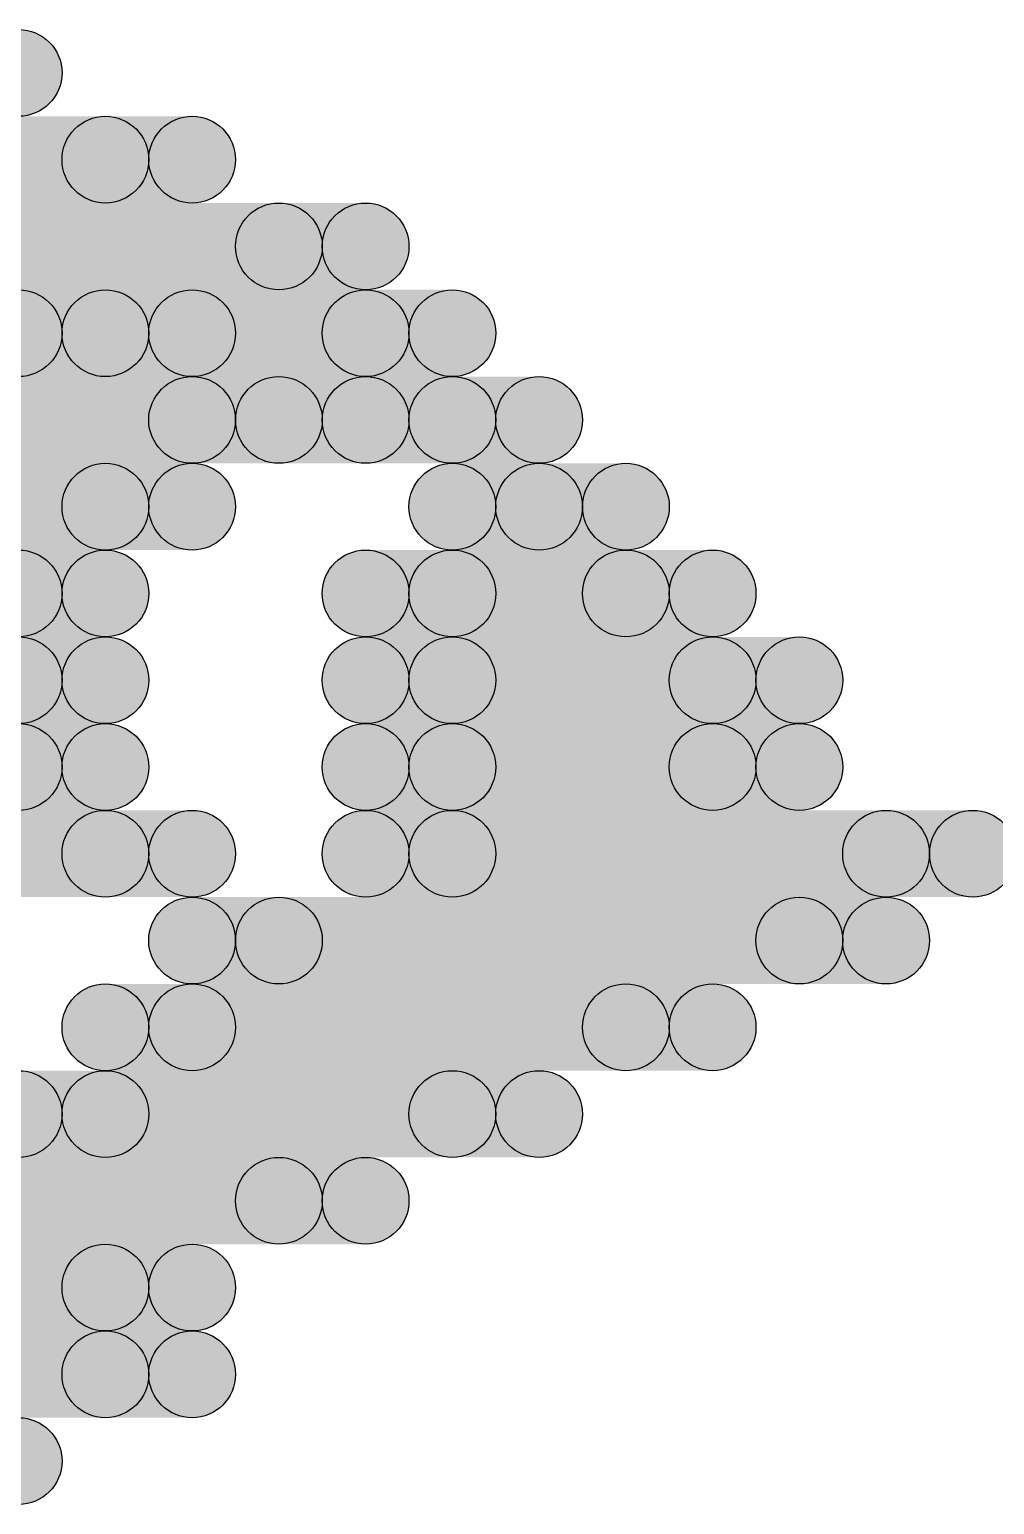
# Model space of a CAD drawing. Header units: millimetres. Extents: x 0 to 137, y 0 to 37.
# Drawn here: x 133.6326 to 133.9151, y 8.5217 to 8.9535 of the extents above; entities that cross this region are included whole.
import ezdxf

# ---------------------------------------------------------------- set-up
doc = ezdxf.new("R2010")
doc.units = ezdxf.units.MM
doc.layers.add('TopLayer', color=1, linetype='Continuous')
doc.layers.add('TopSolder', color=216, linetype='Continuous')

msp = doc.modelspace()

# ---------------------------------------------------------------- hatches: boundary and pattern name
at = {"layer": 'TopLayer'}
h = msp.add_hatch(color=1, dxfattribs=at)
edge = h.paths.add_edge_path()
edge.add_arc((133.6294, 8.9408), 0.0127, 0, 360)
for points in [[(133.5786, 8.9027), (133.5786, 8.9281), (133.6802, 8.9281), (133.6802, 8.9027)], [(133.604, 8.8773), (133.604, 8.9027), (133.731, 8.9027), (133.731, 8.8773)], [(133.604, 8.8519), (133.604, 8.8773), (133.6548, 8.8773), (133.6548, 8.8519)], [(133.6802, 8.8519), (133.6802, 8.8773), (133.7564, 8.8773), (133.7564, 8.8519)], [(133.5532, 8.8265), (133.5532, 8.8519), (133.7056, 8.8519), (133.7056, 8.8265)], [(133.731, 8.8265), (133.731, 8.8519), (133.7818, 8.8519), (133.7818, 8.8265)], [(133.4516, 8.8011), (133.4516, 8.8265), (133.6802, 8.8265), (133.6802, 8.8011)], [(133.7818, 8.8011), (133.7818, 8.8265), (133.8072, 8.8265), (133.8072, 8.8011)], [(133.604, 8.7757), (133.604, 8.8011), (133.6548, 8.8011), (133.6548, 8.7757)], [(133.7564, 8.7757), (133.7564, 8.8011), (133.8326, 8.8011), (133.8326, 8.7757)], [(133.5024, 8.7503), (133.5024, 8.7757), (133.6548, 8.7757), (133.6548, 8.7503)], [(133.7564, 8.7503), (133.7564, 8.7757), (133.858, 8.7757), (133.858, 8.7503)], [(133.477, 8.7249), (133.477, 8.7503), (133.6548, 8.7503), (133.6548, 8.7249)], [(133.7564, 8.7249), (133.7564, 8.7503), (133.858, 8.7503), (133.858, 8.7249)], [(133.5786, 8.6995), (133.5786, 8.7249), (133.6802, 8.7249), (133.6802, 8.6995)], [(133.7564, 8.6995), (133.7564, 8.7249), (133.9088, 8.7249), (133.9088, 8.6995)], [(133.7056, 8.6741), (133.7056, 8.6995), (133.8834, 8.6995), (133.8834, 8.6741)], [(133.6802, 8.6487), (133.6802, 8.6741), (133.8326, 8.6741), (133.8326, 8.6487)], [(133.6548, 8.6233), (133.6548, 8.6487), (133.7818, 8.6487), (133.7818, 8.6233)], [(133.604, 8.5979), (133.604, 8.6233), (133.731, 8.6233), (133.731, 8.5979)], [(133.5024, 8.5725), (133.5024, 8.5979), (133.6802, 8.5979), (133.6802, 8.5725)], [(133.5278, 8.5471), (133.5278, 8.5725), (133.6802, 8.5725), (133.6802, 8.5471)]]:
    msp.add_hatch(color=1, dxfattribs=at).paths.add_polyline_path(points)
h = msp.add_hatch(color=1, dxfattribs=at)
edge = h.paths.add_edge_path()
edge.add_arc((133.6802, 8.9154), 0.0127, 0, 360)
h = msp.add_hatch(color=1, dxfattribs=at)
edge = h.paths.add_edge_path()
edge.add_arc((133.731, 8.89), 0.0127, 0, 360)
h = msp.add_hatch(color=1, dxfattribs=at)
edge = h.paths.add_edge_path()
edge.add_arc((133.6548, 8.8646), 0.0127, 0, 360)
h = msp.add_hatch(color=1, dxfattribs=at)
edge = h.paths.add_edge_path()
edge.add_arc((133.6802, 8.8646), 0.0127, 0, 360)
h = msp.add_hatch(color=1, dxfattribs=at)
edge = h.paths.add_edge_path()
edge.add_arc((133.7564, 8.8646), 0.0127, 0, 360)
h = msp.add_hatch(color=1, dxfattribs=at)
edge = h.paths.add_edge_path()
edge.add_arc((133.7056, 8.8392), 0.0127, 0, 360)
h = msp.add_hatch(color=1, dxfattribs=at)
edge = h.paths.add_edge_path()
edge.add_arc((133.731, 8.8392), 0.0127, 0, 360)
h = msp.add_hatch(color=1, dxfattribs=at)
edge = h.paths.add_edge_path()
edge.add_arc((133.7818, 8.8392), 0.0127, 0, 360)
h = msp.add_hatch(color=1, dxfattribs=at)
edge = h.paths.add_edge_path()
edge.add_arc((133.6802, 8.8138), 0.0127, 0, 360)
h = msp.add_hatch(color=1, dxfattribs=at)
edge = h.paths.add_edge_path()
edge.add_arc((133.7818, 8.8138), 0.0127, 0, 360)
h = msp.add_hatch(color=1, dxfattribs=at)
edge = h.paths.add_edge_path()
edge.add_arc((133.8072, 8.8138), 0.0127, 0, 360)
h = msp.add_hatch(color=1, dxfattribs=at)
edge = h.paths.add_edge_path()
edge.add_arc((133.6548, 8.7884), 0.0127, 0, 360)
h = msp.add_hatch(color=1, dxfattribs=at)
edge = h.paths.add_edge_path()
edge.add_arc((133.7564, 8.7884), 0.0127, 0, 360)
h = msp.add_hatch(color=1, dxfattribs=at)
edge = h.paths.add_edge_path()
edge.add_arc((133.8326, 8.7884), 0.0127, 0, 360)
h = msp.add_hatch(color=1, dxfattribs=at)
edge = h.paths.add_edge_path()
edge.add_arc((133.6548, 8.763), 0.0127, 0, 360)
h = msp.add_hatch(color=1, dxfattribs=at)
edge = h.paths.add_edge_path()
edge.add_arc((133.7564, 8.763), 0.0127, 0, 360)
h = msp.add_hatch(color=1, dxfattribs=at)
edge = h.paths.add_edge_path()
edge.add_arc((133.858, 8.763), 0.0127, 0, 360)
h = msp.add_hatch(color=1, dxfattribs=at)
edge = h.paths.add_edge_path()
edge.add_arc((133.6548, 8.7376), 0.0127, 0, 360)
h = msp.add_hatch(color=1, dxfattribs=at)
edge = h.paths.add_edge_path()
edge.add_arc((133.7564, 8.7376), 0.0127, 0, 360)
h = msp.add_hatch(color=1, dxfattribs=at)
edge = h.paths.add_edge_path()
edge.add_arc((133.858, 8.7376), 0.0127, 0, 360)
h = msp.add_hatch(color=1, dxfattribs=at)
edge = h.paths.add_edge_path()
edge.add_arc((133.6802, 8.7122), 0.0127, 0, 360)
h = msp.add_hatch(color=1, dxfattribs=at)
edge = h.paths.add_edge_path()
edge.add_arc((133.7564, 8.7122), 0.0127, 0, 360)
h = msp.add_hatch(color=1, dxfattribs=at)
edge = h.paths.add_edge_path()
edge.add_arc((133.9088, 8.7122), 0.0127, 0, 360)
h = msp.add_hatch(color=1, dxfattribs=at)
edge = h.paths.add_edge_path()
edge.add_arc((133.7056, 8.6868), 0.0127, 0, 360)
h = msp.add_hatch(color=1, dxfattribs=at)
edge = h.paths.add_edge_path()
edge.add_arc((133.8834, 8.6868), 0.0127, 0, 360)
h = msp.add_hatch(color=1, dxfattribs=at)
edge = h.paths.add_edge_path()
edge.add_arc((133.6802, 8.6614), 0.0127, 0, 360)
h = msp.add_hatch(color=1, dxfattribs=at)
edge = h.paths.add_edge_path()
edge.add_arc((133.8326, 8.6614), 0.0127, 0, 360)
h = msp.add_hatch(color=1, dxfattribs=at)
edge = h.paths.add_edge_path()
edge.add_arc((133.6548, 8.636), 0.0127, 0, 360)
h = msp.add_hatch(color=1, dxfattribs=at)
edge = h.paths.add_edge_path()
edge.add_arc((133.7818, 8.636), 0.0127, 0, 360)
h = msp.add_hatch(color=1, dxfattribs=at)
edge = h.paths.add_edge_path()
edge.add_arc((133.731, 8.6106), 0.0127, 0, 360)
h = msp.add_hatch(color=1, dxfattribs=at)
edge = h.paths.add_edge_path()
edge.add_arc((133.6802, 8.5852), 0.0127, 0, 360)
h = msp.add_hatch(color=1, dxfattribs=at)
edge = h.paths.add_edge_path()
edge.add_arc((133.6802, 8.5598), 0.0127, 0, 360)
h = msp.add_hatch(color=1, dxfattribs=at)
edge = h.paths.add_edge_path()
edge.add_arc((133.6294, 8.5344), 0.0127, 0, 360)
at = {"layer": 'TopSolder'}
for points in [[(133.5532, 8.9027), (133.5532, 8.9281), (133.6548, 8.9281), (133.6548, 8.9027)], [(133.5786, 8.8773), (133.5786, 8.9027), (133.7056, 8.9027), (133.7056, 8.8773)], [(133.6548, 8.8519), (133.6548, 8.8773), (133.731, 8.8773), (133.731, 8.8519)], [(133.5278, 8.8265), (133.5278, 8.8519), (133.6802, 8.8519), (133.6802, 8.8265)], [(133.7056, 8.8265), (133.7056, 8.8519), (133.7564, 8.8519), (133.7564, 8.8265)], [(133.4262, 8.8011), (133.4262, 8.8265), (133.6548, 8.8265), (133.6548, 8.8011)], [(133.7564, 8.8011), (133.7564, 8.8265), (133.7818, 8.8265), (133.7818, 8.8011)], [(133.731, 8.7757), (133.731, 8.8011), (133.8072, 8.8011), (133.8072, 8.7757)], [(133.731, 8.7503), (133.731, 8.7757), (133.8326, 8.7757), (133.8326, 8.7503)], [(133.731, 8.7249), (133.731, 8.7503), (133.8326, 8.7503), (133.8326, 8.7249)], [(133.5532, 8.6995), (133.5532, 8.7249), (133.6548, 8.7249), (133.6548, 8.6995)], [(133.731, 8.6995), (133.731, 8.7249), (133.8834, 8.7249), (133.8834, 8.6995)], [(133.6802, 8.6741), (133.6802, 8.6995), (133.858, 8.6995), (133.858, 8.6741)], [(133.6548, 8.6487), (133.6548, 8.6741), (133.8072, 8.6741), (133.8072, 8.6487)], [(133.6294, 8.6233), (133.6294, 8.6487), (133.7564, 8.6487), (133.7564, 8.6233)], [(133.5786, 8.5979), (133.5786, 8.6233), (133.7056, 8.6233), (133.7056, 8.5979)], [(133.477, 8.5725), (133.477, 8.5979), (133.6548, 8.5979), (133.6548, 8.5725)], [(133.5024, 8.5471), (133.5024, 8.5725), (133.6548, 8.5725), (133.6548, 8.5471)]]:
    msp.add_hatch(color=216, dxfattribs=at).paths.add_polyline_path(points)
h = msp.add_hatch(color=216, dxfattribs=at)
edge = h.paths.add_edge_path()
edge.add_arc((133.6548, 8.9154), 0.0127, 0, 360)
h = msp.add_hatch(color=216, dxfattribs=at)
edge = h.paths.add_edge_path()
edge.add_arc((133.7056, 8.89), 0.0127, 0, 360)
h = msp.add_hatch(color=216, dxfattribs=at)
edge = h.paths.add_edge_path()
edge.add_arc((133.6294, 8.8646), 0.0127, 0, 360)
h = msp.add_hatch(color=216, dxfattribs=at)
edge = h.paths.add_edge_path()
edge.add_arc((133.6548, 8.8646), 0.0127, 0, 360)
h = msp.add_hatch(color=216, dxfattribs=at)
edge = h.paths.add_edge_path()
edge.add_arc((133.731, 8.8646), 0.0127, 0, 360)
h = msp.add_hatch(color=216, dxfattribs=at)
edge = h.paths.add_edge_path()
edge.add_arc((133.6802, 8.8392), 0.0127, 0, 360)
h = msp.add_hatch(color=216, dxfattribs=at)
edge = h.paths.add_edge_path()
edge.add_arc((133.7056, 8.8392), 0.0127, 0, 360)
h = msp.add_hatch(color=216, dxfattribs=at)
edge = h.paths.add_edge_path()
edge.add_arc((133.7564, 8.8392), 0.0127, 0, 360)
h = msp.add_hatch(color=216, dxfattribs=at)
edge = h.paths.add_edge_path()
edge.add_arc((133.6548, 8.8138), 0.0127, 0, 360)
h = msp.add_hatch(color=216, dxfattribs=at)
edge = h.paths.add_edge_path()
edge.add_arc((133.7564, 8.8138), 0.0127, 0, 360)
h = msp.add_hatch(color=216, dxfattribs=at)
edge = h.paths.add_edge_path()
edge.add_arc((133.7818, 8.8138), 0.0127, 0, 360)
h = msp.add_hatch(color=216, dxfattribs=at)
edge = h.paths.add_edge_path()
edge.add_arc((133.6294, 8.7884), 0.0127, 0, 360)
h = msp.add_hatch(color=216, dxfattribs=at)
edge = h.paths.add_edge_path()
edge.add_arc((133.731, 8.7884), 0.0127, 0, 360)
h = msp.add_hatch(color=216, dxfattribs=at)
edge = h.paths.add_edge_path()
edge.add_arc((133.8072, 8.7884), 0.0127, 0, 360)
h = msp.add_hatch(color=216, dxfattribs=at)
edge = h.paths.add_edge_path()
edge.add_arc((133.6294, 8.763), 0.0127, 0, 360)
h = msp.add_hatch(color=216, dxfattribs=at)
edge = h.paths.add_edge_path()
edge.add_arc((133.731, 8.763), 0.0127, 0, 360)
h = msp.add_hatch(color=216, dxfattribs=at)
edge = h.paths.add_edge_path()
edge.add_arc((133.8326, 8.763), 0.0127, 0, 360)
h = msp.add_hatch(color=216, dxfattribs=at)
edge = h.paths.add_edge_path()
edge.add_arc((133.6294, 8.7376), 0.0127, 0, 360)
h = msp.add_hatch(color=216, dxfattribs=at)
edge = h.paths.add_edge_path()
edge.add_arc((133.731, 8.7376), 0.0127, 0, 360)
h = msp.add_hatch(color=216, dxfattribs=at)
edge = h.paths.add_edge_path()
edge.add_arc((133.8326, 8.7376), 0.0127, 0, 360)
h = msp.add_hatch(color=216, dxfattribs=at)
edge = h.paths.add_edge_path()
edge.add_arc((133.6548, 8.7122), 0.0127, 0, 360)
h = msp.add_hatch(color=216, dxfattribs=at)
edge = h.paths.add_edge_path()
edge.add_arc((133.731, 8.7122), 0.0127, 0, 360)
h = msp.add_hatch(color=216, dxfattribs=at)
edge = h.paths.add_edge_path()
edge.add_arc((133.8834, 8.7122), 0.0127, 0, 360)
h = msp.add_hatch(color=216, dxfattribs=at)
edge = h.paths.add_edge_path()
edge.add_arc((133.6802, 8.6868), 0.0127, 0, 360)
h = msp.add_hatch(color=216, dxfattribs=at)
edge = h.paths.add_edge_path()
edge.add_arc((133.858, 8.6868), 0.0127, 0, 360)
h = msp.add_hatch(color=216, dxfattribs=at)
edge = h.paths.add_edge_path()
edge.add_arc((133.6548, 8.6614), 0.0127, 0, 360)
h = msp.add_hatch(color=216, dxfattribs=at)
edge = h.paths.add_edge_path()
edge.add_arc((133.8072, 8.6614), 0.0127, 0, 360)
h = msp.add_hatch(color=216, dxfattribs=at)
edge = h.paths.add_edge_path()
edge.add_arc((133.6294, 8.636), 0.0127, 0, 360)
h = msp.add_hatch(color=216, dxfattribs=at)
edge = h.paths.add_edge_path()
edge.add_arc((133.7564, 8.636), 0.0127, 0, 360)
h = msp.add_hatch(color=216, dxfattribs=at)
edge = h.paths.add_edge_path()
edge.add_arc((133.7056, 8.6106), 0.0127, 0, 360)
h = msp.add_hatch(color=216, dxfattribs=at)
edge = h.paths.add_edge_path()
edge.add_arc((133.6548, 8.5852), 0.0127, 0, 360)
h = msp.add_hatch(color=216, dxfattribs=at)
edge = h.paths.add_edge_path()
edge.add_arc((133.6548, 8.5598), 0.0127, 0, 360)

# ---------------------------------------------------------------- linework, layer by layer
at = {"layer": 'TopLayer'}
for centre in [(133.6294, 8.9408), (133.6802, 8.9154), (133.731, 8.89), (133.6548, 8.8646), (133.6802, 8.8646), (133.7564, 8.8646), (133.7056, 8.8392), (133.731, 8.8392), (133.7818, 8.8392), (133.6802, 8.8138), (133.7818, 8.8138), (133.8072, 8.8138), (133.6548, 8.7884), (133.7564, 8.7884), (133.8326, 8.7884), (133.6548, 8.763), (133.7564, 8.763), (133.858, 8.763), (133.6548, 8.7376), (133.7564, 8.7376), (133.858, 8.7376), (133.6802, 8.7122), (133.7564, 8.7122), (133.9088, 8.7122), (133.7056, 8.6868), (133.8834, 8.6868), (133.6802, 8.6614), (133.8326, 8.6614), (133.6548, 8.636), (133.7818, 8.636), (133.731, 8.6106), (133.6802, 8.5852), (133.6802, 8.5598), (133.6294, 8.5344)]:
    msp.add_circle(centre, 0.0127, dxfattribs=at)
at = {"layer": 'TopSolder'}
for centre in [(133.6548, 8.9154), (133.7056, 8.89), (133.6294, 8.8646), (133.6548, 8.8646), (133.731, 8.8646), (133.6802, 8.8392), (133.7056, 8.8392), (133.7564, 8.8392), (133.6548, 8.8138), (133.7564, 8.8138), (133.7818, 8.8138), (133.6294, 8.7884), (133.731, 8.7884), (133.8072, 8.7884), (133.6294, 8.763), (133.731, 8.763), (133.8326, 8.763), (133.6294, 8.7376), (133.731, 8.7376), (133.8326, 8.7376), (133.6548, 8.7122), (133.731, 8.7122), (133.8834, 8.7122), (133.6802, 8.6868), (133.858, 8.6868), (133.6548, 8.6614), (133.8072, 8.6614), (133.6294, 8.636), (133.7564, 8.636), (133.7056, 8.6106), (133.6548, 8.5852), (133.6548, 8.5598)]:
    msp.add_circle(centre, 0.0127, dxfattribs=at)

doc.saveas('drawing.dxf')
